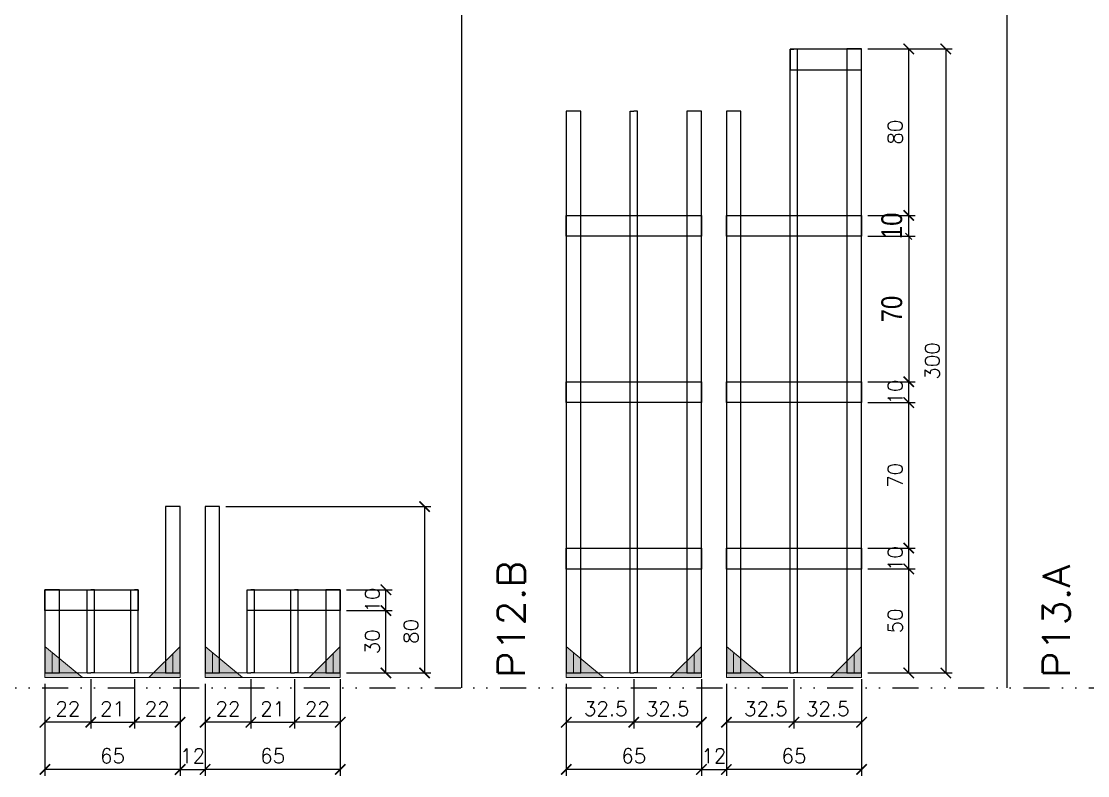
# Model space of a CAD drawing. Header units: millimetres. Extents: x 169816 to 178745, y 96537 to 113647.
# Drawn here: x 171749 to 172262, y 102577 to 102940 of the extents above; entities that cross this region are included whole.
import ezdxf

# ---------------------------------------------------------------- set-up
doc = ezdxf.new("R2010")
doc.units = ezdxf.units.MM
doc.linetypes.add('DIVIDE2', pattern=[0.625, 0.25, -0.125, 0, -0.125, 0, -0.125])
doc.linetypes.add('HIDDEN', pattern=[0.375, 0.25, -0.125])
for name, color, linetype in [('COTA', 241, 'Continuous'), ('Nível', 160, 'Continuous'), ('SARR_2.2x10', 60, 'Continuous'), ('SARR_3.5x7', 81, 'Continuous'), ('SARR_7x7', 40, 'Continuous'), ('Texto Nível', 251, 'Continuous')]:
    doc.layers.add(name, color=color, linetype=linetype)
for name, color, linetype, lineweight in [('Madeira', 126, 'Continuous', 18), ('Sarr 2.2x7', 40, 'Continuous', 9), ('Texto Seção', 7, 'Continuous', 15)]:
    doc.layers.add(name, color=color, linetype=linetype, lineweight=lineweight)
doc.styles.add('COTA TECNICA', font='techl___.ttf', dxfattribs={"height": 10})
doc.styles.add('REGUA-120', font='ROMANS.shx', dxfattribs={"height": 15})
doc.styles.add('ROMANS', font='romans.shx')
doc.dimstyles.new('Cota Paínel', dxfattribs={"dimtxt": 7, "dimasz": 5, "dimexe": 3, "dimexo": 3, "dimgap": 3, "dimtad": 1, "dimdec": 1, "dimzin": 12, "dimdsep": 46, "dimtxsty": 'ROMANS', "dimblk": 'ARCHTICK', "dimcen": 0, "dimclrd": 4, "dimclre": 4, "dimclrt": 1, "dimadec": 1, "dimazin": 3, "dimtfac": 1, "dimtdec": 1, "dimtmove": 0, "dimatfit": 3, "dimldrblk": 'OBLIQUE', "dimfxl": 1, "dimtolj": 1, "dimtzin": 12, "dimarcsym": 0})
doc.dimstyles.new('PAINEL', dxfattribs={"dimtxt": 10, "dimasz": 3, "dimexe": 3, "dimexo": 3, "dimgap": 3, "dimtad": 1, "dimdec": 1, "dimzin": 12, "dimdsep": 46, "dimtxsty": 'COTA TECNICA', "dimblk1": 'OBLIQUE', "dimblk2": 'OBLIQUE', "dimsah": 1, "dimcen": 0.9, "dimclrd": 4, "dimclre": 4, "dimclrt": 240, "dimadec": 1, "dimazin": 3, "dimtfac": 1, "dimtdec": 1, "dimtmove": 0, "dimatfit": 3, "dimfxl": 1, "dimtolj": 1, "dimtzin": 12, "dimarcsym": 0})

# ---------------------------------------------------------------- blocks, each defined once
blk = doc.blocks.new('_ArchTick')
at = {"color": 0, "linetype": 'ByBlock', "const_width": 0.15}
blk.add_lwpolyline([(-0.5, -0.5), (0.5, 0.5)], dxfattribs=at)
blk = doc.blocks.new('*D1380')
at = {"layer": 'COTA', "color": 4, "lineweight": -2, "transparency": 16777216}
for p, q in [((172087.97, 102608.21), (172087.97, 102577.03)), ((172152.97, 102608.21), (172152.97, 102577.03)), ((172152.97, 102580.03), (172087.97, 102580.03))]:
    blk.add_line(p, q, dxfattribs=at)
at = {"layer": 'Defpoints', "color": 0, "transparency": 16777216}
for p in [(172087.97, 102611.21), (172152.97, 102611.21), (172087.97, 102580.03)]:
    blk.add_point(p, dxfattribs=at)
at = {"layer": 'COTA', "color": 4, "lineweight": -2, "transparency": 16777216, "xscale": 5, "yscale": 5, "zscale": 5, "rotation": 180}
blk.add_blockref('_ArchTick', (172087.97, 102580.03), dxfattribs=at)
at = {"layer": 'COTA', "color": 4, "lineweight": -2, "transparency": 16777216, "xscale": 5, "yscale": 5, "zscale": 5}
blk.add_blockref('_ArchTick', (172152.97, 102580.03), dxfattribs=at)
at = {"layer": 'COTA', "color": 1, "transparency": 16777216, "insert": (172120.47, 102586.53), "char_height": 7, "attachment_point": 5, "style": 'ROMANS'}
blk.add_mtext('\\A1;65', dxfattribs=at)
blk = doc.blocks.new('_Oblique')
at = {"color": 0, "linetype": 'ByBlock', "lineweight": -2}
blk.add_line((-0.5, -0.5), (0.5, 0.5), dxfattribs=at)
blk = doc.blocks.new('*D1381')
at = {"layer": 'COTA', "color": 4, "lineweight": -2, "transparency": 16777216}
for p, q in [((172087.97, 102621.21), (172087.97, 102599.71)), ((172120.47, 102623.41), (172120.47, 102599.71)), ((172120.47, 102602.71), (172087.97, 102602.71))]:
    blk.add_line(p, q, dxfattribs=at)
at = {"layer": 'Defpoints', "color": 0, "transparency": 16777216}
for p in [(172120.47, 102626.41), (172087.97, 102624.21), (172087.97, 102602.71)]:
    blk.add_point(p, dxfattribs=at)
at = {"layer": 'COTA', "color": 4, "lineweight": -2, "transparency": 16777216, "xscale": 5, "yscale": 5, "zscale": 5, "rotation": 180}
blk.add_blockref('_ArchTick', (172087.97, 102602.71), dxfattribs=at)
at = {"layer": 'COTA', "color": 4, "lineweight": -2, "transparency": 16777216, "xscale": 5, "yscale": 5, "zscale": 5}
blk.add_blockref('_ArchTick', (172120.47, 102602.71), dxfattribs=at)
at = {"layer": 'COTA', "color": 1, "transparency": 16777216, "insert": (172106.97, 102609.21), "char_height": 7, "attachment_point": 5, "style": 'ROMANS'}
blk.add_mtext('\\A1;32.5', dxfattribs=at)
blk = doc.blocks.new('*D1382')
at = {"layer": 'COTA', "color": 4, "lineweight": -2, "transparency": 16777216}
for p, q in [((172120.47, 102623.41), (172120.47, 102599.71)), ((172152.97, 102623.41), (172152.97, 102599.71)), ((172152.97, 102602.71), (172120.47, 102602.71))]:
    blk.add_line(p, q, dxfattribs=at)
at = {"layer": 'Defpoints', "color": 0, "transparency": 16777216}
for p in [(172120.47, 102626.41), (172152.97, 102626.41), (172120.47, 102602.71)]:
    blk.add_point(p, dxfattribs=at)
at = {"layer": 'COTA', "color": 4, "lineweight": -2, "transparency": 16777216, "xscale": 5, "yscale": 5, "zscale": 5, "rotation": 180}
blk.add_blockref('_ArchTick', (172120.47, 102602.71), dxfattribs=at)
at = {"layer": 'COTA', "color": 4, "lineweight": -2, "transparency": 16777216, "xscale": 5, "yscale": 5, "zscale": 5}
blk.add_blockref('_ArchTick', (172152.97, 102602.71), dxfattribs=at)
at = {"layer": 'COTA', "color": 1, "transparency": 16777216, "insert": (172136.72, 102609.21), "char_height": 7, "attachment_point": 5, "style": 'ROMANS'}
blk.add_mtext('\\A1;32.5', dxfattribs=at)
blk = doc.blocks.new('*D1383')
at = {"layer": 'COTA', "color": 4, "lineweight": -2, "transparency": 16777216}
for p, q in [((172155.97, 102676.41), (172178.67, 102676.41)), ((172175.67, 102626.41), (172175.67, 102676.41)), ((172155.97, 102626.41), (172178.67, 102626.41))]:
    blk.add_line(p, q, dxfattribs=at)
at = {"layer": 'Defpoints', "color": 0, "transparency": 16777216}
for p in [(172152.97, 102676.41), (172175.67, 102676.41), (172152.97, 102626.41)]:
    blk.add_point(p, dxfattribs=at)
at = {"layer": 'COTA', "color": 4, "lineweight": -2, "transparency": 16777216, "xscale": 5, "yscale": 5, "zscale": 5}
for p, rotation in [((172175.67, 102676.41), 90), ((172175.67, 102626.41), 270)]:
    blk.add_blockref('_ArchTick', p, dxfattribs=dict(at, rotation=rotation))
at = {"layer": 'COTA', "color": 1, "transparency": 16777216, "insert": (172169.17, 102651.41), "char_height": 7, "attachment_point": 5, "rotation": 90, "style": 'ROMANS'}
blk.add_mtext('\\A1;50', dxfattribs=at)
blk = doc.blocks.new('*D1384')
at = {"layer": 'COTA', "color": 4, "lineweight": -2, "transparency": 16777216}
for p, q in [((172155.97, 102686.41), (172178.67, 102686.41)), ((172175.67, 102676.41), (172175.67, 102686.41)), ((172155.97, 102676.41), (172178.67, 102676.41))]:
    blk.add_line(p, q, dxfattribs=at)
at = {"layer": 'Defpoints', "color": 0, "transparency": 16777216}
for p in [(172152.97, 102686.41), (172175.67, 102686.41), (172152.97, 102676.41)]:
    blk.add_point(p, dxfattribs=at)
at = {"layer": 'COTA', "color": 4, "lineweight": -2, "transparency": 16777216, "xscale": 5, "yscale": 5, "zscale": 5}
for p, rotation in [((172175.67, 102686.41), 90), ((172175.67, 102676.41), 270)]:
    blk.add_blockref('_ArchTick', p, dxfattribs=dict(at, rotation=rotation))
at = {"layer": 'COTA', "color": 1, "transparency": 16777216, "insert": (172169.17, 102681.41), "char_height": 7, "attachment_point": 5, "rotation": 90, "style": 'ROMANS'}
blk.add_mtext('\\A1;10', dxfattribs=at)
blk = doc.blocks.new('*D1385')
at = {"layer": 'COTA', "color": 4, "lineweight": -2, "transparency": 16777216}
for p, q in [((172155.97, 102756.37), (172178.67, 102756.37)), ((172175.67, 102686.41), (172175.67, 102756.37)), ((172155.97, 102686.41), (172178.67, 102686.41))]:
    blk.add_line(p, q, dxfattribs=at)
at = {"layer": 'Defpoints', "color": 0, "transparency": 16777216}
for p in [(172152.97, 102756.37), (172175.67, 102756.37), (172152.97, 102686.41)]:
    blk.add_point(p, dxfattribs=at)
at = {"layer": 'COTA', "color": 4, "lineweight": -2, "transparency": 16777216, "xscale": 5, "yscale": 5, "zscale": 5}
for p, rotation in [((172175.67, 102756.37), 90), ((172175.67, 102686.41), 270)]:
    blk.add_blockref('_ArchTick', p, dxfattribs=dict(at, rotation=rotation))
at = {"layer": 'COTA', "color": 1, "transparency": 16777216, "insert": (172169.17, 102721.39), "char_height": 7, "attachment_point": 5, "rotation": 90, "style": 'ROMANS'}
blk.add_mtext('\\A1;70', dxfattribs=at)
blk = doc.blocks.new('*D1386')
at = {"layer": 'COTA', "color": 4, "lineweight": -2, "transparency": 16777216}
for p, q in [((172155.97, 102766.41), (172178.67, 102766.41)), ((172175.67, 102756.41), (172175.67, 102766.41)), ((172155.97, 102756.41), (172178.67, 102756.41))]:
    blk.add_line(p, q, dxfattribs=at)
at = {"layer": 'Defpoints', "color": 0, "transparency": 16777216}
for p in [(172152.97, 102766.41), (172175.67, 102766.41), (172152.97, 102756.41)]:
    blk.add_point(p, dxfattribs=at)
at = {"layer": 'COTA', "color": 4, "lineweight": -2, "transparency": 16777216, "xscale": 5, "yscale": 5, "zscale": 5}
for p, rotation in [((172175.67, 102766.41), 90), ((172175.67, 102756.41), 270)]:
    blk.add_blockref('_ArchTick', p, dxfattribs=dict(at, rotation=rotation))
at = {"layer": 'COTA', "color": 1, "transparency": 16777216, "insert": (172169.17, 102761.41), "char_height": 7, "attachment_point": 5, "rotation": 90, "style": 'ROMANS'}
blk.add_mtext('\\A1;10', dxfattribs=at)
blk = doc.blocks.new('*D1387')
at = {"layer": 'COTA', "color": 4, "lineweight": -2, "transparency": 16777216}
for p, q in [((172155.97, 102926.41), (172196.48, 102926.41)), ((172193.48, 102926.41), (172193.48, 102626.41)), ((172155.97, 102626.41), (172196.48, 102626.41))]:
    blk.add_line(p, q, dxfattribs=at)
at = {"layer": 'Defpoints', "color": 0, "transparency": 16777216}
for p in [(172152.97, 102926.41), (172152.97, 102626.41), (172193.48, 102626.41)]:
    blk.add_point(p, dxfattribs=at)
at = {"layer": 'COTA', "color": 4, "lineweight": -2, "transparency": 16777216, "xscale": 5, "yscale": 5, "zscale": 5}
for p, rotation in [((172193.48, 102926.41), 90), ((172193.48, 102626.41), 270)]:
    blk.add_blockref('_ArchTick', p, dxfattribs=dict(at, rotation=rotation))
at = {"layer": 'COTA', "color": 1, "transparency": 16777216, "insert": (172186.98, 102776.41), "char_height": 7, "attachment_point": 5, "rotation": 90, "style": 'ROMANS'}
blk.add_mtext('\\A1;300', dxfattribs=at)
blk = doc.blocks.new('*D1388')
at = {"layer": 'COTA', "color": 4, "lineweight": -2, "transparency": 16777216}
for p, q in [((172155.97, 102926.41), (172178.67, 102926.41)), ((172175.67, 102846.37), (172175.67, 102926.41)), ((172155.97, 102846.37), (172178.67, 102846.37))]:
    blk.add_line(p, q, dxfattribs=at)
at = {"layer": 'Defpoints', "color": 0, "transparency": 16777216}
for p in [(172152.97, 102926.41), (172175.67, 102926.41), (172152.97, 102846.37)]:
    blk.add_point(p, dxfattribs=at)
at = {"layer": 'COTA', "color": 4, "lineweight": -2, "transparency": 16777216, "xscale": 5, "yscale": 5, "zscale": 5}
for p, rotation in [((172175.67, 102926.41), 90), ((172175.67, 102846.37), 270)]:
    blk.add_blockref('_ArchTick', p, dxfattribs=dict(at, rotation=rotation))
at = {"layer": 'COTA', "color": 1, "transparency": 16777216, "insert": (172169.17, 102886.39), "char_height": 7, "attachment_point": 5, "rotation": 90, "style": 'ROMANS'}
blk.add_mtext('\\A1;80', dxfattribs=at)
blk = doc.blocks.new('*D1389')
at = {"layer": 'COTA', "color": 4, "lineweight": -2, "transparency": 16777216}
for p, q in [((172155.97, 102846.37), (172178.67, 102846.37)), ((172175.67, 102836.37), (172175.67, 102846.37)), ((172155.97, 102836.37), (172178.67, 102836.37))]:
    blk.add_line(p, q, dxfattribs=at)
at = {"layer": 'Defpoints', "color": 0, "transparency": 16777216}
for p in [(172152.97, 102846.37), (172175.67, 102846.37), (172152.97, 102836.37)]:
    blk.add_point(p, dxfattribs=at)
at = {"layer": 'COTA', "color": 4, "lineweight": -2, "transparency": 16777216, "xscale": 3, "yscale": 3, "zscale": 3}
for p, rotation in [((172175.67, 102846.37), 90), ((172175.67, 102836.37), 270)]:
    blk.add_blockref('_Oblique', p, dxfattribs=dict(at, rotation=rotation))
at = {"layer": 'COTA', "color": 240, "transparency": 16777216, "insert": (172167.56, 102841.37), "char_height": 10, "attachment_point": 5, "rotation": 90, "style": 'COTA TECNICA'}
blk.add_mtext('\\A1;10', dxfattribs=at)
blk = doc.blocks.new('*D1390')
at = {"layer": 'COTA', "color": 4, "lineweight": -2, "transparency": 16777216}
for p, q in [((172155.97, 102836.37), (172178.67, 102836.37)), ((172175.67, 102836.37), (172175.67, 102766.37)), ((172155.97, 102766.37), (172178.67, 102766.37))]:
    blk.add_line(p, q, dxfattribs=at)
at = {"layer": 'Defpoints', "color": 0, "transparency": 16777216}
for p in [(172152.97, 102836.37), (172152.97, 102766.37), (172175.67, 102766.37)]:
    blk.add_point(p, dxfattribs=at)
at = {"layer": 'COTA', "color": 4, "lineweight": -2, "transparency": 16777216, "xscale": 3, "yscale": 3, "zscale": 3}
for p, rotation in [((172175.67, 102836.37), 90), ((172175.67, 102766.37), 270)]:
    blk.add_blockref('_Oblique', p, dxfattribs=dict(at, rotation=rotation))
at = {"layer": 'COTA', "color": 240, "transparency": 16777216, "insert": (172167.56, 102801.37), "char_height": 10, "attachment_point": 5, "rotation": 90, "style": 'COTA TECNICA'}
blk.add_mtext('\\A1;70', dxfattribs=at)
blk = doc.blocks.new('*D1391')
at = {"layer": 'COTA', "color": 4, "lineweight": -2, "transparency": 16777216}
for p, q in [((172010.97, 102608.21), (172010.97, 102577.03)), ((172075.97, 102608.21), (172075.97, 102577.03)), ((172075.97, 102580.03), (172010.97, 102580.03))]:
    blk.add_line(p, q, dxfattribs=at)
at = {"layer": 'Defpoints', "color": 0, "transparency": 16777216}
for p in [(172010.97, 102611.21), (172075.97, 102611.21), (172010.97, 102580.03)]:
    blk.add_point(p, dxfattribs=at)
at = {"layer": 'COTA', "color": 4, "lineweight": -2, "transparency": 16777216, "xscale": 5, "yscale": 5, "zscale": 5, "rotation": 180}
blk.add_blockref('_ArchTick', (172010.97, 102580.03), dxfattribs=at)
at = {"layer": 'COTA', "color": 4, "lineweight": -2, "transparency": 16777216, "xscale": 5, "yscale": 5, "zscale": 5}
blk.add_blockref('_ArchTick', (172075.97, 102580.03), dxfattribs=at)
at = {"layer": 'COTA', "color": 1, "transparency": 16777216, "insert": (172043.47, 102586.53), "char_height": 7, "attachment_point": 5, "style": 'ROMANS'}
blk.add_mtext('\\A1;65', dxfattribs=at)
blk = doc.blocks.new('*D1392')
at = {"layer": 'COTA', "color": 4, "lineweight": -2, "transparency": 16777216}
for p, q in [((172010.97, 102621.21), (172010.97, 102599.71)), ((172043.47, 102623.41), (172043.47, 102599.71)), ((172043.47, 102602.71), (172010.97, 102602.71))]:
    blk.add_line(p, q, dxfattribs=at)
at = {"layer": 'Defpoints', "color": 0, "transparency": 16777216}
for p in [(172043.47, 102626.41), (172010.97, 102624.21), (172010.97, 102602.71)]:
    blk.add_point(p, dxfattribs=at)
at = {"layer": 'COTA', "color": 4, "lineweight": -2, "transparency": 16777216, "xscale": 5, "yscale": 5, "zscale": 5, "rotation": 180}
blk.add_blockref('_ArchTick', (172010.97, 102602.71), dxfattribs=at)
at = {"layer": 'COTA', "color": 4, "lineweight": -2, "transparency": 16777216, "xscale": 5, "yscale": 5, "zscale": 5}
blk.add_blockref('_ArchTick', (172043.47, 102602.71), dxfattribs=at)
at = {"layer": 'COTA', "color": 1, "transparency": 16777216, "insert": (172029.97, 102609.21), "char_height": 7, "attachment_point": 5, "style": 'ROMANS'}
blk.add_mtext('\\A1;32.5', dxfattribs=at)
blk = doc.blocks.new('*D1393')
at = {"layer": 'COTA', "color": 4, "lineweight": -2, "transparency": 16777216}
for p, q in [((172043.47, 102623.41), (172043.47, 102599.71)), ((172075.97, 102623.41), (172075.97, 102599.71)), ((172075.97, 102602.71), (172043.47, 102602.71))]:
    blk.add_line(p, q, dxfattribs=at)
at = {"layer": 'Defpoints', "color": 0, "transparency": 16777216}
for p in [(172043.47, 102626.41), (172075.97, 102626.41), (172043.47, 102602.71)]:
    blk.add_point(p, dxfattribs=at)
at = {"layer": 'COTA', "color": 4, "lineweight": -2, "transparency": 16777216, "xscale": 5, "yscale": 5, "zscale": 5, "rotation": 180}
blk.add_blockref('_ArchTick', (172043.47, 102602.71), dxfattribs=at)
at = {"layer": 'COTA', "color": 4, "lineweight": -2, "transparency": 16777216, "xscale": 5, "yscale": 5, "zscale": 5}
blk.add_blockref('_ArchTick', (172075.97, 102602.71), dxfattribs=at)
at = {"layer": 'COTA', "color": 1, "transparency": 16777216, "insert": (172059.72, 102609.21), "char_height": 7, "attachment_point": 5, "style": 'ROMANS'}
blk.add_mtext('\\A1;32.5', dxfattribs=at)
blk = doc.blocks.new('*D1394')
at = {"layer": 'COTA', "color": 4, "lineweight": -2, "transparency": 16777216}
for p, q in [((172075.97, 102621.21), (172075.97, 102577.03)), ((172087.97, 102621.21), (172087.97, 102577.03)), ((172075.97, 102580.03), (172087.97, 102580.03))]:
    blk.add_line(p, q, dxfattribs=at)
at = {"layer": 'Defpoints', "color": 0, "transparency": 16777216}
for p in [(172075.97, 102624.21), (172087.97, 102624.21), (172087.97, 102580.03)]:
    blk.add_point(p, dxfattribs=at)
at = {"layer": 'COTA', "color": 4, "lineweight": -2, "transparency": 16777216, "xscale": 5, "yscale": 5, "zscale": 5, "rotation": 180}
blk.add_blockref('_ArchTick', (172075.97, 102580.03), dxfattribs=at)
at = {"layer": 'COTA', "color": 4, "lineweight": -2, "transparency": 16777216, "xscale": 5, "yscale": 5, "zscale": 5}
blk.add_blockref('_ArchTick', (172087.97, 102580.03), dxfattribs=at)
at = {"layer": 'COTA', "color": 1, "transparency": 16777216, "insert": (172081.97, 102586.53), "char_height": 7, "attachment_point": 5, "style": 'ROMANS'}
blk.add_mtext('\\A1;12', dxfattribs=at)
blk = doc.blocks.new('*D1584')
at = {"layer": 'COTA', "color": 4, "lineweight": -2, "transparency": 16777216}
for p, q in [((171837.35, 102608.21), (171837.35, 102577.03)), ((171902.35, 102608.21), (171902.35, 102577.03)), ((171902.35, 102580.03), (171837.35, 102580.03))]:
    blk.add_line(p, q, dxfattribs=at)
at = {"layer": 'Defpoints', "color": 0, "transparency": 16777216}
for p in [(171837.35, 102611.21), (171902.35, 102611.21), (171837.35, 102580.03)]:
    blk.add_point(p, dxfattribs=at)
at = {"layer": 'COTA', "color": 4, "lineweight": -2, "transparency": 16777216, "xscale": 5, "yscale": 5, "zscale": 5, "rotation": 180}
blk.add_blockref('_ArchTick', (171837.35, 102580.03), dxfattribs=at)
at = {"layer": 'COTA', "color": 4, "lineweight": -2, "transparency": 16777216, "xscale": 5, "yscale": 5, "zscale": 5}
blk.add_blockref('_ArchTick', (171902.35, 102580.03), dxfattribs=at)
at = {"layer": 'COTA', "color": 1, "transparency": 16777216, "insert": (171869.85, 102586.53), "char_height": 7, "attachment_point": 5, "style": 'ROMANS'}
blk.add_mtext('\\A1;65', dxfattribs=at)
blk = doc.blocks.new('*D1585')
at = {"layer": 'COTA', "color": 4, "lineweight": -2, "transparency": 16777216}
for p, q in [((171837.35, 102621.21), (171837.35, 102599.71)), ((171859.35, 102623.41), (171859.35, 102599.71)), ((171859.35, 102602.71), (171837.35, 102602.71))]:
    blk.add_line(p, q, dxfattribs=at)
at = {"layer": 'Defpoints', "color": 0, "transparency": 16777216}
for p in [(171859.35, 102626.41), (171837.35, 102624.21), (171837.35, 102602.71)]:
    blk.add_point(p, dxfattribs=at)
at = {"layer": 'COTA', "color": 4, "lineweight": -2, "transparency": 16777216, "xscale": 5, "yscale": 5, "zscale": 5, "rotation": 180}
blk.add_blockref('_ArchTick', (171837.35, 102602.71), dxfattribs=at)
at = {"layer": 'COTA', "color": 4, "lineweight": -2, "transparency": 16777216, "xscale": 5, "yscale": 5, "zscale": 5}
blk.add_blockref('_ArchTick', (171859.35, 102602.71), dxfattribs=at)
at = {"layer": 'COTA', "color": 1, "transparency": 16777216, "insert": (171848.35, 102609.21), "char_height": 7, "attachment_point": 5, "style": 'ROMANS'}
blk.add_mtext('\\A1;22', dxfattribs=at)
blk = doc.blocks.new('*D1586')
at = {"layer": 'COTA', "color": 4, "lineweight": -2, "transparency": 16777216}
for p, q in [((171880.35, 102623.41), (171880.35, 102599.71)), ((171902.35, 102623.41), (171902.35, 102599.71)), ((171902.35, 102602.71), (171880.35, 102602.71))]:
    blk.add_line(p, q, dxfattribs=at)
at = {"layer": 'Defpoints', "color": 0, "transparency": 16777216}
for p in [(171880.35, 102626.41), (171902.35, 102626.41), (171880.35, 102602.71)]:
    blk.add_point(p, dxfattribs=at)
at = {"layer": 'COTA', "color": 4, "lineweight": -2, "transparency": 16777216, "xscale": 5, "yscale": 5, "zscale": 5, "rotation": 180}
blk.add_blockref('_ArchTick', (171880.35, 102602.71), dxfattribs=at)
at = {"layer": 'COTA', "color": 4, "lineweight": -2, "transparency": 16777216, "xscale": 5, "yscale": 5, "zscale": 5}
blk.add_blockref('_ArchTick', (171902.35, 102602.71), dxfattribs=at)
at = {"layer": 'COTA', "color": 1, "transparency": 16777216, "insert": (171891.35, 102609.21), "char_height": 7, "attachment_point": 5, "style": 'ROMANS'}
blk.add_mtext('\\A1;22', dxfattribs=at)
blk = doc.blocks.new('*D1591')
at = {"layer": 'COTA', "color": 4, "lineweight": -2, "transparency": 16777216}
for p, q in [((171847.35, 102706.41), (171945.86, 102706.41)), ((171942.86, 102706.41), (171942.86, 102626.41)), ((171905.35, 102626.41), (171945.86, 102626.41))]:
    blk.add_line(p, q, dxfattribs=at)
at = {"layer": 'Defpoints', "color": 0, "transparency": 16777216}
for p in [(171844.35, 102706.41), (171902.35, 102626.41), (171942.86, 102626.41)]:
    blk.add_point(p, dxfattribs=at)
at = {"layer": 'COTA', "color": 4, "lineweight": -2, "transparency": 16777216, "xscale": 5, "yscale": 5, "zscale": 5}
for p, rotation in [((171942.86, 102706.41), 90), ((171942.86, 102626.41), 270)]:
    blk.add_blockref('_ArchTick', p, dxfattribs=dict(at, rotation=rotation))
at = {"layer": 'COTA', "color": 1, "transparency": 16777216, "insert": (171936.36, 102646.39), "char_height": 7, "attachment_point": 5, "rotation": 90, "style": 'ROMANS'}
blk.add_mtext('\\A1;80', dxfattribs=at)
blk = doc.blocks.new('*D1581')
at = {"layer": 'COTA', "color": 4, "lineweight": -2, "transparency": 16777216}
for p, q in [((171760.35, 102608.21), (171760.35, 102577.03)), ((171825.35, 102608.21), (171825.35, 102577.03)), ((171825.35, 102580.03), (171760.35, 102580.03))]:
    blk.add_line(p, q, dxfattribs=at)
at = {"layer": 'Defpoints', "color": 0, "transparency": 16777216}
for p in [(171760.35, 102611.21), (171825.35, 102611.21), (171760.35, 102580.03)]:
    blk.add_point(p, dxfattribs=at)
at = {"layer": 'COTA', "color": 4, "lineweight": -2, "transparency": 16777216, "xscale": 5, "yscale": 5, "zscale": 5, "rotation": 180}
blk.add_blockref('_ArchTick', (171760.35, 102580.03), dxfattribs=at)
at = {"layer": 'COTA', "color": 4, "lineweight": -2, "transparency": 16777216, "xscale": 5, "yscale": 5, "zscale": 5}
blk.add_blockref('_ArchTick', (171825.35, 102580.03), dxfattribs=at)
at = {"layer": 'COTA', "color": 1, "transparency": 16777216, "insert": (171792.85, 102586.53), "char_height": 7, "attachment_point": 5, "style": 'ROMANS'}
blk.add_mtext('\\A1;65', dxfattribs=at)
blk = doc.blocks.new('*D1582')
at = {"layer": 'COTA', "color": 4, "lineweight": -2, "transparency": 16777216}
for p, q in [((171760.35, 102621.21), (171760.35, 102599.71)), ((171782.35, 102623.41), (171782.35, 102599.71)), ((171782.35, 102602.71), (171760.35, 102602.71))]:
    blk.add_line(p, q, dxfattribs=at)
at = {"layer": 'Defpoints', "color": 0, "transparency": 16777216}
for p in [(171782.35, 102626.41), (171760.35, 102624.21), (171760.35, 102602.71)]:
    blk.add_point(p, dxfattribs=at)
at = {"layer": 'COTA', "color": 4, "lineweight": -2, "transparency": 16777216, "xscale": 5, "yscale": 5, "zscale": 5, "rotation": 180}
blk.add_blockref('_ArchTick', (171760.35, 102602.71), dxfattribs=at)
at = {"layer": 'COTA', "color": 4, "lineweight": -2, "transparency": 16777216, "xscale": 5, "yscale": 5, "zscale": 5}
blk.add_blockref('_ArchTick', (171782.35, 102602.71), dxfattribs=at)
at = {"layer": 'COTA', "color": 1, "transparency": 16777216, "insert": (171771.35, 102609.21), "char_height": 7, "attachment_point": 5, "style": 'ROMANS'}
blk.add_mtext('\\A1;22', dxfattribs=at)
blk = doc.blocks.new('*D1583')
at = {"layer": 'COTA', "color": 4, "lineweight": -2, "transparency": 16777216}
for p, q in [((171803.35, 102623.41), (171803.35, 102599.71)), ((171825.35, 102623.41), (171825.35, 102599.71)), ((171825.35, 102602.71), (171803.35, 102602.71))]:
    blk.add_line(p, q, dxfattribs=at)
at = {"layer": 'Defpoints', "color": 0, "transparency": 16777216}
for p in [(171803.35, 102626.41), (171825.35, 102626.41), (171803.35, 102602.71)]:
    blk.add_point(p, dxfattribs=at)
at = {"layer": 'COTA', "color": 4, "lineweight": -2, "transparency": 16777216, "xscale": 5, "yscale": 5, "zscale": 5, "rotation": 180}
blk.add_blockref('_ArchTick', (171803.35, 102602.71), dxfattribs=at)
at = {"layer": 'COTA', "color": 4, "lineweight": -2, "transparency": 16777216, "xscale": 5, "yscale": 5, "zscale": 5}
blk.add_blockref('_ArchTick', (171825.35, 102602.71), dxfattribs=at)
at = {"layer": 'COTA', "color": 1, "transparency": 16777216, "insert": (171814.35, 102609.21), "char_height": 7, "attachment_point": 5, "style": 'ROMANS'}
blk.add_mtext('\\A1;22', dxfattribs=at)
blk = doc.blocks.new('*D1595')
at = {"layer": 'COTA', "color": 4, "lineweight": -2, "transparency": 16777216}
for p, q in [((171825.35, 102621.21), (171825.35, 102577.03)), ((171837.35, 102621.21), (171837.35, 102577.03)), ((171825.35, 102580.03), (171837.35, 102580.03))]:
    blk.add_line(p, q, dxfattribs=at)
at = {"layer": 'Defpoints', "color": 0, "transparency": 16777216}
for p in [(171825.35, 102624.21), (171837.35, 102624.21), (171837.35, 102580.03)]:
    blk.add_point(p, dxfattribs=at)
at = {"layer": 'COTA', "color": 4, "lineweight": -2, "transparency": 16777216, "xscale": 5, "yscale": 5, "zscale": 5, "rotation": 180}
blk.add_blockref('_ArchTick', (171825.35, 102580.03), dxfattribs=at)
at = {"layer": 'COTA', "color": 4, "lineweight": -2, "transparency": 16777216, "xscale": 5, "yscale": 5, "zscale": 5}
blk.add_blockref('_ArchTick', (171837.35, 102580.03), dxfattribs=at)
at = {"layer": 'COTA', "color": 1, "transparency": 16777216, "insert": (171831.35, 102586.53), "char_height": 7, "attachment_point": 5, "style": 'ROMANS'}
blk.add_mtext('\\A1;12', dxfattribs=at)
blk = doc.blocks.new('*D1596')
at = {"layer": 'COTA', "color": 4, "lineweight": -2, "transparency": 16777216}
for p, q in [((171782.35, 102623.41), (171782.35, 102599.71)), ((171803.35, 102623.41), (171803.35, 102599.71)), ((171782.35, 102602.71), (171803.35, 102602.71))]:
    blk.add_line(p, q, dxfattribs=at)
at = {"layer": 'Defpoints', "color": 0, "transparency": 16777216}
for p in [(171782.35, 102626.41), (171803.35, 102626.41), (171803.35, 102602.71)]:
    blk.add_point(p, dxfattribs=at)
at = {"layer": 'COTA', "color": 4, "lineweight": -2, "transparency": 16777216, "xscale": 5, "yscale": 5, "zscale": 5, "rotation": 180}
blk.add_blockref('_ArchTick', (171782.35, 102602.71), dxfattribs=at)
at = {"layer": 'COTA', "color": 4, "lineweight": -2, "transparency": 16777216, "xscale": 5, "yscale": 5, "zscale": 5}
blk.add_blockref('_ArchTick', (171803.35, 102602.71), dxfattribs=at)
at = {"layer": 'COTA', "color": 1, "transparency": 16777216, "insert": (171792.85, 102609.21), "char_height": 7, "attachment_point": 5, "style": 'ROMANS'}
blk.add_mtext('\\A1;21', dxfattribs=at)
blk = doc.blocks.new('*D1594')
at = {"layer": 'COTA', "color": 4, "lineweight": -2, "transparency": 16777216}
for p, q in [((171859.35, 102623.41), (171859.35, 102599.71)), ((171880.35, 102623.41), (171880.35, 102599.71)), ((171859.35, 102602.71), (171880.35, 102602.71))]:
    blk.add_line(p, q, dxfattribs=at)
at = {"layer": 'Defpoints', "color": 0, "transparency": 16777216}
for p in [(171859.35, 102626.41), (171880.35, 102626.41), (171880.35, 102602.71)]:
    blk.add_point(p, dxfattribs=at)
at = {"layer": 'COTA', "color": 4, "lineweight": -2, "transparency": 16777216, "xscale": 5, "yscale": 5, "zscale": 5, "rotation": 180}
blk.add_blockref('_ArchTick', (171859.35, 102602.71), dxfattribs=at)
at = {"layer": 'COTA', "color": 4, "lineweight": -2, "transparency": 16777216, "xscale": 5, "yscale": 5, "zscale": 5}
blk.add_blockref('_ArchTick', (171880.35, 102602.71), dxfattribs=at)
at = {"layer": 'COTA', "color": 1, "transparency": 16777216, "insert": (171869.85, 102609.21), "char_height": 7, "attachment_point": 5, "style": 'ROMANS'}
blk.add_mtext('\\A1;21', dxfattribs=at)
blk = doc.blocks.new('*D1598')
at = {"layer": 'COTA', "color": 4, "lineweight": -2, "transparency": 16777216}
for p, q in [((171905.35, 102656.41), (171927.28, 102656.41)), ((171924.28, 102626.41), (171924.28, 102656.41)), ((171905.35, 102626.41), (171927.28, 102626.41))]:
    blk.add_line(p, q, dxfattribs=at)
at = {"layer": 'Defpoints', "color": 0, "transparency": 16777216}
for p in [(171902.35, 102656.41), (171924.28, 102656.41), (171902.35, 102626.41)]:
    blk.add_point(p, dxfattribs=at)
at = {"layer": 'COTA', "color": 4, "lineweight": -2, "transparency": 16777216, "xscale": 5, "yscale": 5, "zscale": 5}
for p, rotation in [((171924.28, 102656.41), 90), ((171924.28, 102626.41), 270)]:
    blk.add_blockref('_ArchTick', p, dxfattribs=dict(at, rotation=rotation))
at = {"layer": 'COTA', "color": 1, "transparency": 16777216, "insert": (171917.78, 102641.41), "char_height": 7, "attachment_point": 5, "rotation": 90, "style": 'ROMANS'}
blk.add_mtext('\\A1;30', dxfattribs=at)
blk = doc.blocks.new('*D1599')
at = {"layer": 'COTA', "color": 4, "lineweight": -2, "transparency": 16777216}
for p, q in [((171905.35, 102666.41), (171927.28, 102666.41)), ((171924.28, 102656.41), (171924.28, 102666.41)), ((171905.35, 102656.41), (171927.28, 102656.41))]:
    blk.add_line(p, q, dxfattribs=at)
at = {"layer": 'Defpoints', "color": 0, "transparency": 16777216}
for p in [(171902.35, 102666.41), (171924.28, 102666.41), (171902.35, 102656.41)]:
    blk.add_point(p, dxfattribs=at)
at = {"layer": 'COTA', "color": 4, "lineweight": -2, "transparency": 16777216, "xscale": 5, "yscale": 5, "zscale": 5}
for p, rotation in [((171924.28, 102666.41), 90), ((171924.28, 102656.41), 270)]:
    blk.add_blockref('_ArchTick', p, dxfattribs=dict(at, rotation=rotation))
at = {"layer": 'COTA', "color": 1, "transparency": 16777216, "insert": (171917.78, 102661.41), "char_height": 7, "attachment_point": 5, "rotation": 90, "style": 'ROMANS'}
blk.add_mtext('\\A1;10', dxfattribs=at)

msp = doc.modelspace()

# ---------------------------------------------------------------- hatches: boundary and pattern name
at = {"layer": 'Madeira'}
h = msp.add_hatch(color=252, dxfattribs=at)
h.dxf.hatch_style = 2
h.paths.add_polyline_path([(171760.35, 102639.21), (171760.35, 102624.21), (171778.35, 102624.21)])
h = msp.add_hatch(color=252, dxfattribs=at)
h.dxf.hatch_style = 2
h.paths.add_polyline_path([(171825.35, 102639.21), (171825.35, 102624.21), (171810.35, 102624.21)])
h = msp.add_hatch(color=252, dxfattribs=at)
h.dxf.hatch_style = 2
h.paths.add_polyline_path([(171837.35, 102639.21), (171837.35, 102624.21), (171855.35, 102624.21)])
h = msp.add_hatch(color=252, dxfattribs=at)
h.dxf.hatch_style = 2
h.paths.add_polyline_path([(171902.35, 102639.21), (171902.35, 102624.21), (171887.35, 102624.21)])
h = msp.add_hatch(color=252, dxfattribs=at)
h.dxf.hatch_style = 2
h.paths.add_polyline_path([(172010.97, 102639.21), (172010.97, 102624.21), (172028.97, 102624.21)])
h = msp.add_hatch(color=252, dxfattribs=at)
h.dxf.hatch_style = 2
h.paths.add_polyline_path([(172075.97, 102639.21), (172075.97, 102624.21), (172060.97, 102624.21)])
h = msp.add_hatch(color=252, dxfattribs=at)
h.dxf.hatch_style = 2
h.paths.add_polyline_path([(172087.97, 102639.21), (172087.97, 102624.21), (172105.97, 102624.21)])
h = msp.add_hatch(color=252, dxfattribs=at)
h.dxf.hatch_style = 2
h.paths.add_polyline_path([(172152.97, 102639.21), (172152.97, 102624.21), (172137.97, 102624.21)])

# ---------------------------------------------------------------- linework, layer by layer
at = {"layer": 'Madeira', "color": 1, "linetype": 'HIDDEN'}
for p, q in [((171763.85, 102635.71), (171763.85, 102626.41)), ((171763.85, 102635.71), (171763.85, 102626.41)), ((171767.35, 102632.21), (171767.35, 102626.41)), ((171821.85, 102635.71), (171821.85, 102626.41)), ((171821.85, 102635.71), (171821.85, 102626.41)), ((171840.85, 102635.71), (171840.85, 102626.41)), ((171840.85, 102635.71), (171840.85, 102626.41)), ((171844.35, 102632.21), (171844.35, 102626.41)), ((171898.85, 102635.71), (171898.85, 102626.41)), ((171898.85, 102635.71), (171898.85, 102626.41)), ((172014.47, 102635.71), (172014.47, 102626.41)), ((172014.47, 102635.71), (172014.47, 102626.41)), ((172017.97, 102632.21), (172017.97, 102626.41)), ((172072.47, 102635.71), (172072.47, 102626.41)), ((172072.47, 102635.71), (172072.47, 102626.41)), ((172091.47, 102635.71), (172091.47, 102626.41)), ((172091.47, 102635.71), (172091.47, 102626.41)), ((172094.97, 102632.21), (172094.97, 102626.41)), ((172149.47, 102635.71), (172149.47, 102626.41)), ((172149.47, 102635.71), (172149.47, 102626.41)), ((171770.18, 102626.41), (171760.35, 102626.41)), ((171770.18, 102626.41), (171760.35, 102626.41)), ((171776.15, 102626.41), (171760.35, 102626.41)), ((171812.55, 102626.41), (171825.35, 102626.41)), ((171815.52, 102626.41), (171825.35, 102626.41)), ((171815.52, 102626.41), (171825.35, 102626.41)), ((171847.18, 102626.41), (171837.35, 102626.41)), ((171847.18, 102626.41), (171837.35, 102626.41)), ((171853.15, 102626.41), (171837.35, 102626.41)), ((171889.55, 102626.41), (171902.35, 102626.41)), ((171892.52, 102626.41), (171902.35, 102626.41)), ((171892.52, 102626.41), (171902.35, 102626.41)), ((172020.8, 102626.41), (172010.97, 102626.41)), ((172020.8, 102626.41), (172010.97, 102626.41)), ((172026.77, 102626.41), (172010.97, 102626.41)), ((172063.17, 102626.41), (172075.97, 102626.41)), ((172066.14, 102626.41), (172075.97, 102626.41)), ((172066.14, 102626.41), (172075.97, 102626.41)), ((172097.8, 102626.41), (172087.97, 102626.41)), ((172097.8, 102626.41), (172087.97, 102626.41)), ((172103.77, 102626.41), (172087.97, 102626.41)), ((172140.17, 102626.41), (172152.97, 102626.41)), ((172143.14, 102626.41), (172152.97, 102626.41)), ((172143.14, 102626.41), (172152.97, 102626.41))]:
    msp.add_line(p, q, dxfattribs=at)
at = {"layer": 'Madeira'}
for p, q in [((171760.35, 102626.41), (171760.35, 102624.21)), ((171760.35, 102626.41), (171760.35, 102624.21)), ((171760.35, 102626.41), (171760.35, 102624.21)), ((171837.35, 102626.41), (171837.35, 102624.21)), ((171837.35, 102626.41), (171837.35, 102624.21)), ((171837.35, 102626.41), (171837.35, 102624.21)), ((172010.97, 102626.41), (172010.97, 102624.21)), ((172010.97, 102626.41), (172010.97, 102624.21)), ((172010.97, 102626.41), (172010.97, 102624.21)), ((172087.97, 102626.41), (172087.97, 102624.21)), ((172087.97, 102626.41), (172087.97, 102624.21)), ((172087.97, 102626.41), (172087.97, 102624.21))]:
    msp.add_line(p, q, dxfattribs=at)
at = {"layer": 'Madeira', "color": 0}
for points in [[(171760.35, 102639.21), (171760.35, 102624.21), (171778.35, 102624.21), (171760.35, 102639.21)], [(171825.35, 102639.21), (171825.35, 102624.21), (171810.35, 102624.21), (171825.35, 102639.21)], [(171837.35, 102639.21), (171837.35, 102624.21), (171855.35, 102624.21), (171837.35, 102639.21)], [(171902.35, 102639.21), (171902.35, 102624.21), (171887.35, 102624.21), (171902.35, 102639.21)], [(172010.97, 102639.21), (172010.97, 102624.21), (172028.97, 102624.21), (172010.97, 102639.21)], [(172075.97, 102639.21), (172075.97, 102624.21), (172060.97, 102624.21), (172075.97, 102639.21)], [(172087.97, 102639.21), (172087.97, 102624.21), (172105.97, 102624.21), (172087.97, 102639.21)], [(172152.97, 102639.21), (172152.97, 102624.21), (172137.97, 102624.21), (172152.97, 102639.21)]]:
    msp.add_lwpolyline(points, dxfattribs=at)
at = {"layer": 'Nível', "color": 4, "linetype": 'DIVIDE2', "ltscale": 50}
msp.add_line((171476.02, 102619.21), (172846.02, 102619.21), dxfattribs=at)
at = {"layer": 'Sarr 2.2x7'}
for points in [[(171825.35, 102626.41), (171760.35, 102626.41), (171760.35, 102624.21), (171825.35, 102624.21)], [(171825.35, 102626.41), (171760.35, 102626.41), (171760.35, 102624.21), (171825.35, 102624.21)], [(171902.35, 102626.41), (171837.35, 102626.41), (171837.35, 102624.21), (171902.35, 102624.21)], [(171902.35, 102626.41), (171837.35, 102626.41), (171837.35, 102624.21), (171902.35, 102624.21)], [(172075.97, 102626.41), (172010.97, 102626.41), (172010.97, 102624.21), (172075.97, 102624.21)], [(172075.97, 102626.41), (172010.97, 102626.41), (172010.97, 102624.21), (172075.97, 102624.21)], [(172152.97, 102626.41), (172087.97, 102626.41), (172087.97, 102624.21), (172152.97, 102624.21)], [(172152.97, 102626.41), (172087.97, 102626.41), (172087.97, 102624.21), (172152.97, 102624.21)]]:
    msp.add_lwpolyline(points, close=True, dxfattribs=at)
at = {"layer": 'SARR_2.2x10'}
for points in [[(172152.97, 102926.37), (172118.72, 102926.37), (172118.72, 102916.37), (172152.97, 102916.37)], [(172010.97, 102846.37), (172075.97, 102846.37), (172075.97, 102836.37), (172010.97, 102836.37)], [(172010.97, 102846.37), (172075.97, 102846.37), (172075.97, 102836.37), (172010.97, 102836.37)], [(172087.97, 102846.37), (172152.97, 102846.37), (172152.97, 102836.37), (172087.97, 102836.37)], [(172087.97, 102846.37), (172152.97, 102846.37), (172152.97, 102836.37), (172087.97, 102836.37)], [(172010.97, 102766.37), (172075.97, 102766.37), (172075.97, 102756.37), (172010.97, 102756.37)], [(172010.97, 102766.37), (172075.97, 102766.37), (172075.97, 102756.37), (172010.97, 102756.37)], [(172087.97, 102766.37), (172152.97, 102766.37), (172152.97, 102756.37), (172087.97, 102756.37)], [(172087.97, 102766.37), (172152.97, 102766.37), (172152.97, 102756.37), (172087.97, 102756.37)], [(172010.97, 102686.37), (172075.97, 102686.37), (172075.97, 102676.37), (172010.97, 102676.37)], [(172010.97, 102686.37), (172075.97, 102686.37), (172075.97, 102676.37), (172010.97, 102676.37)], [(172087.97, 102686.37), (172152.97, 102686.37), (172152.97, 102676.37), (172087.97, 102676.37)], [(172087.97, 102686.37), (172152.97, 102686.37), (172152.97, 102676.37), (172087.97, 102676.37)], [(171760.35, 102666.45), (171805.1, 102666.45), (171805.1, 102656.45), (171760.35, 102656.45)], [(171857.6, 102666.41), (171902.35, 102666.41), (171902.35, 102656.41), (171857.6, 102656.41)]]:
    msp.add_lwpolyline(points, close=True, dxfattribs=at)
at = {"layer": 'SARR_3.5x7'}
for p, q in [((172118.72, 102626.41), (172118.72, 102926.37)), ((172118.72, 102926.37), (172120.47, 102926.37)), ((172118.72, 102626.41), (172118.72, 102926.37)), ((172118.72, 102926.37), (172120.47, 102926.37)), ((172122.22, 102926.37), (172120.47, 102926.37)), ((172122.22, 102926.37), (172120.47, 102926.37)), ((172122.22, 102626.41), (172122.22, 102926.37)), ((172122.22, 102626.41), (172122.22, 102926.37)), ((172041.72, 102626.41), (172041.72, 102896.41)), ((172041.72, 102896.41), (172043.47, 102896.41)), ((172041.72, 102626.41), (172041.72, 102896.41)), ((172041.72, 102896.41), (172043.47, 102896.41)), ((172045.22, 102896.41), (172043.47, 102896.41)), ((172045.22, 102896.41), (172043.47, 102896.41)), ((172045.22, 102626.41), (172045.22, 102896.41)), ((172045.22, 102626.41), (172045.22, 102896.41)), ((171780.6, 102626.41), (171780.6, 102666.41)), ((171780.6, 102666.41), (171782.35, 102666.41)), ((171780.6, 102626.41), (171780.6, 102666.41)), ((171780.6, 102666.41), (171782.35, 102666.41)), ((171784.1, 102666.41), (171782.35, 102666.41)), ((171784.1, 102666.41), (171782.35, 102666.41)), ((171784.1, 102626.41), (171784.1, 102666.41)), ((171784.1, 102626.41), (171784.1, 102666.41)), ((171801.6, 102626.41), (171801.6, 102666.41)), ((171801.6, 102666.41), (171803.35, 102666.41)), ((171801.6, 102626.41), (171801.6, 102666.41)), ((171801.6, 102666.41), (171803.35, 102666.41)), ((171805.1, 102666.41), (171803.35, 102666.41)), ((171805.1, 102666.41), (171803.35, 102666.41)), ((171805.1, 102626.41), (171805.1, 102666.41)), ((171805.1, 102626.41), (171805.1, 102666.41)), ((171857.6, 102626.41), (171857.6, 102666.37)), ((171857.6, 102666.37), (171859.35, 102666.37)), ((171861.1, 102666.37), (171859.35, 102666.37)), ((171861.1, 102626.41), (171861.1, 102666.37)), ((171878.6, 102626.41), (171878.6, 102666.37)), ((171878.6, 102666.37), (171880.35, 102666.37)), ((171882.1, 102666.37), (171880.35, 102666.37)), ((171882.1, 102626.41), (171882.1, 102666.37)), ((171780.6, 102626.41), (171782.35, 102626.41)), ((171780.6, 102626.41), (171782.35, 102626.41)), ((171784.1, 102626.41), (171782.35, 102626.41)), ((171784.1, 102626.41), (171782.35, 102626.41)), ((171801.6, 102626.41), (171803.35, 102626.41)), ((171801.6, 102626.41), (171803.35, 102626.41)), ((171805.1, 102626.41), (171803.35, 102626.41)), ((171805.1, 102626.41), (171803.35, 102626.41)), ((171857.6, 102626.41), (171859.35, 102626.41)), ((171861.1, 102626.41), (171859.35, 102626.41)), ((171878.6, 102626.41), (171880.35, 102626.41)), ((171882.1, 102626.41), (171880.35, 102626.41)), ((172041.72, 102626.41), (172043.47, 102626.41)), ((172041.72, 102626.41), (172043.47, 102626.41)), ((172045.22, 102626.41), (172043.47, 102626.41)), ((172045.22, 102626.41), (172043.47, 102626.41)), ((172118.72, 102626.41), (172120.47, 102626.41)), ((172118.72, 102626.41), (172120.47, 102626.41)), ((172122.22, 102626.41), (172120.47, 102626.41)), ((172122.22, 102626.41), (172120.47, 102626.41))]:
    msp.add_line(p, q, dxfattribs=at)
at = {"layer": 'SARR_7x7'}
for points in [[(172145.97, 102626.41), (172152.97, 102626.41), (172152.97, 102926.41), (172145.97, 102926.41)], [(172145.97, 102626.41), (172152.97, 102626.41), (172152.97, 102926.41), (172145.97, 102926.41)], [(172010.97, 102626.41), (172017.97, 102626.41), (172017.97, 102896.45), (172010.97, 102896.45)], [(172010.97, 102626.41), (172017.97, 102626.41), (172017.97, 102896.45), (172010.97, 102896.45)], [(172068.97, 102626.41), (172075.97, 102626.41), (172075.97, 102896.41), (172068.97, 102896.41)], [(172068.97, 102626.41), (172075.97, 102626.41), (172075.97, 102896.41), (172068.97, 102896.41)], [(172087.97, 102626.41), (172094.97, 102626.41), (172094.97, 102896.41), (172087.97, 102896.41)], [(172087.97, 102626.41), (172094.97, 102626.41), (172094.97, 102896.41), (172087.97, 102896.41)], [(171818.35, 102626.41), (171825.35, 102626.41), (171825.35, 102706.41), (171818.35, 102706.41)], [(171818.35, 102626.41), (171825.35, 102626.41), (171825.35, 102706.41), (171818.35, 102706.41)], [(171837.35, 102626.41), (171844.35, 102626.41), (171844.35, 102706.41), (171837.35, 102706.41)], [(171837.35, 102626.41), (171844.35, 102626.41), (171844.35, 102706.41), (171837.35, 102706.41)], [(171760.35, 102626.41), (171767.35, 102626.41), (171767.35, 102666.45), (171760.35, 102666.45)], [(171760.35, 102626.41), (171767.35, 102626.41), (171767.35, 102666.45), (171760.35, 102666.45)], [(171895.35, 102626.41), (171902.35, 102626.41), (171902.35, 102666.41), (171895.35, 102666.41)], [(171895.35, 102626.41), (171902.35, 102626.41), (171902.35, 102666.41), (171895.35, 102666.41)]]:
    msp.add_lwpolyline(points, close=True, dxfattribs=at)
at = {"layer": 'Texto Nível'}
for p, q in [((171960.76, 102619.21), (171960.76, 103289.93)), ((172222.96, 102619.21), (172222.96, 103289.93))]:
    msp.add_line(p, q, dxfattribs=at)

# ---------------------------------------------------------------- texts
at = {"layer": 'Texto Seção', "style": 'REGUA-120', "width": 1.1}
for s, p in [('P12.B', (171991.03, 102623.98)), ('P13.A', (172253.1, 102623.98))]:
    msp.add_text(s, height=13, rotation=90, dxfattribs=at).set_placement(p)

# ---------------------------------------------------------------- dimensions: what is measured, and where the dimension line sits
at = {"layer": 'COTA'}
for base, p1, p2, picture, middle in [((172193.48, 102626.41), (172152.97, 102926.41), (172152.97, 102626.41), '*D1387', (172193.48, 102776.41)), ((172175.67, 102766.41), (172152.97, 102756.41), (172152.97, 102766.41), '*D1386', (172175.67, 102761.41)), ((171942.86, 102626.41), (171844.35, 102706.41), (171902.35, 102626.41), '*D1591', (171942.86, 102646.39)), ((171924.28, 102666.41), (171902.35, 102656.41), (171902.35, 102666.41), '*D1599', (171924.28, 102661.41))]:
    dim = msp.add_linear_dim(base=base, p1=p1, p2=p2, angle=90, dimstyle='Cota Paínel', override={"dimtad": 3}, dxfattribs=at)
    dim.commit()
    dim.dimension.update_dxf_attribs({"geometry": picture, "text_midpoint": middle, "dimtype": 160})
for base, p1, p2, picture, middle in [((172175.67, 102926.41), (172152.97, 102846.37), (172152.97, 102926.41), '*D1388', (172169.17, 102886.39)), ((172175.67, 102756.37), (172152.97, 102686.41), (172152.97, 102756.37), '*D1385', (172169.17, 102721.39)), ((171924.28, 102656.41), (171902.35, 102626.41), (171902.35, 102656.41), '*D1598', (171917.78, 102641.41))]:
    dim = msp.add_linear_dim(base=base, p1=p1, p2=p2, angle=90, dimstyle='Cota Paínel', override={"dimtad": 3}, dxfattribs=at)
    dim.commit()
    dim.dimension.update_dxf_attribs({"geometry": picture, "text_midpoint": middle})
for base, p1, p2, angle, dimstyle, picture, middle in [((172175.67, 102846.37), (172152.97, 102836.37), (172152.97, 102846.37), 90, 'PAINEL', '*D1389', (172175.67, 102841.37)), ((172175.67, 102686.41), (172152.97, 102676.41), (172152.97, 102686.41), 90, 'Cota Paínel', '*D1384', (172175.67, 102681.41)), ((171760.35, 102602.71), (171782.35, 102626.41), (171760.35, 102624.21), 180, 'Cota Paínel', '*D1582', (171771.35, 102602.71)), ((171837.35, 102602.71), (171859.35, 102626.41), (171837.35, 102624.21), 180, 'Cota Paínel', '*D1585', (171848.35, 102602.71)), ((172010.97, 102602.71), (172043.47, 102626.41), (172010.97, 102624.21), 180, 'Cota Paínel', '*D1392', (172029.97, 102602.71)), ((172087.97, 102602.71), (172120.47, 102626.41), (172087.97, 102624.21), 180, 'Cota Paínel', '*D1381', (172106.97, 102602.71)), ((171760.35, 102580.03), (171825.35, 102611.21), (171760.35, 102611.21), 180, 'Cota Paínel', '*D1581', (171792.85, 102580.03)), ((171837.35, 102580.03), (171902.35, 102611.21), (171837.35, 102611.21), 180, 'Cota Paínel', '*D1584', (171869.85, 102580.03)), ((172010.97, 102580.03), (172075.97, 102611.21), (172010.97, 102611.21), 180, 'Cota Paínel', '*D1391', (172043.47, 102580.03)), ((172087.97, 102580.03), (172152.97, 102611.21), (172087.97, 102611.21), 180, 'Cota Paínel', '*D1380', (172120.47, 102580.03))]:
    dim = msp.add_linear_dim(base=base, p1=p1, p2=p2, angle=angle, dimstyle=dimstyle, dxfattribs=at)
    dim.commit()
    dim.dimension.update_dxf_attribs({"geometry": picture, "text_midpoint": middle, "dimtype": 160})
for base, p1, p2, angle, dimstyle, picture, middle in [((172175.67, 102766.37), (172152.97, 102836.37), (172152.97, 102766.37), 90, 'PAINEL', '*D1390', (172167.56, 102801.37)), ((172175.67, 102676.41), (172152.97, 102626.41), (172152.97, 102676.41), 90, 'Cota Paínel', '*D1383', (172169.17, 102651.41)), ((171803.35, 102602.71), (171825.35, 102626.41), (171803.35, 102626.41), 180, 'Cota Paínel', '*D1583', (171814.35, 102609.21)), ((171880.35, 102602.71), (171902.35, 102626.41), (171880.35, 102626.41), 180, 'Cota Paínel', '*D1586', (171891.35, 102609.21)), ((172043.47, 102602.71), (172075.97, 102626.41), (172043.47, 102626.41), 180, 'Cota Paínel', '*D1393', (172059.72, 102609.21)), ((172120.47, 102602.71), (172152.97, 102626.41), (172120.47, 102626.41), 180, 'Cota Paínel', '*D1382', (172136.72, 102609.21))]:
    dim = msp.add_linear_dim(base=base, p1=p1, p2=p2, angle=angle, dimstyle=dimstyle, dxfattribs=at)
    dim.commit()
    dim.dimension.update_dxf_attribs({"geometry": picture, "text_midpoint": middle})
for base, p1, p2, picture, middle in [((171803.35, 102602.71), (171782.35, 102626.41), (171803.35, 102626.41), '*D1596', (171792.85, 102609.21)), ((171880.35, 102602.71), (171859.35, 102626.41), (171880.35, 102626.41), '*D1594', (171869.85, 102609.21))]:
    dim = msp.add_linear_dim(base=base, p1=p1, p2=p2, dimstyle='Cota Paínel', dxfattribs=at)
    dim.commit()
    dim.dimension.update_dxf_attribs({"geometry": picture, "text_midpoint": middle})
for base, p1, p2, picture, middle in [((171837.35, 102580.03), (171825.35, 102624.21), (171837.35, 102624.21), '*D1595', (171831.35, 102580.03)), ((172087.97, 102580.03), (172075.97, 102624.21), (172087.97, 102624.21), '*D1394', (172081.97, 102580.03))]:
    dim = msp.add_linear_dim(base=base, p1=p1, p2=p2, dimstyle='Cota Paínel', dxfattribs=at)
    dim.commit()
    dim.dimension.update_dxf_attribs({"geometry": picture, "text_midpoint": middle, "dimtype": 160})

doc.saveas('drawing.dxf')
